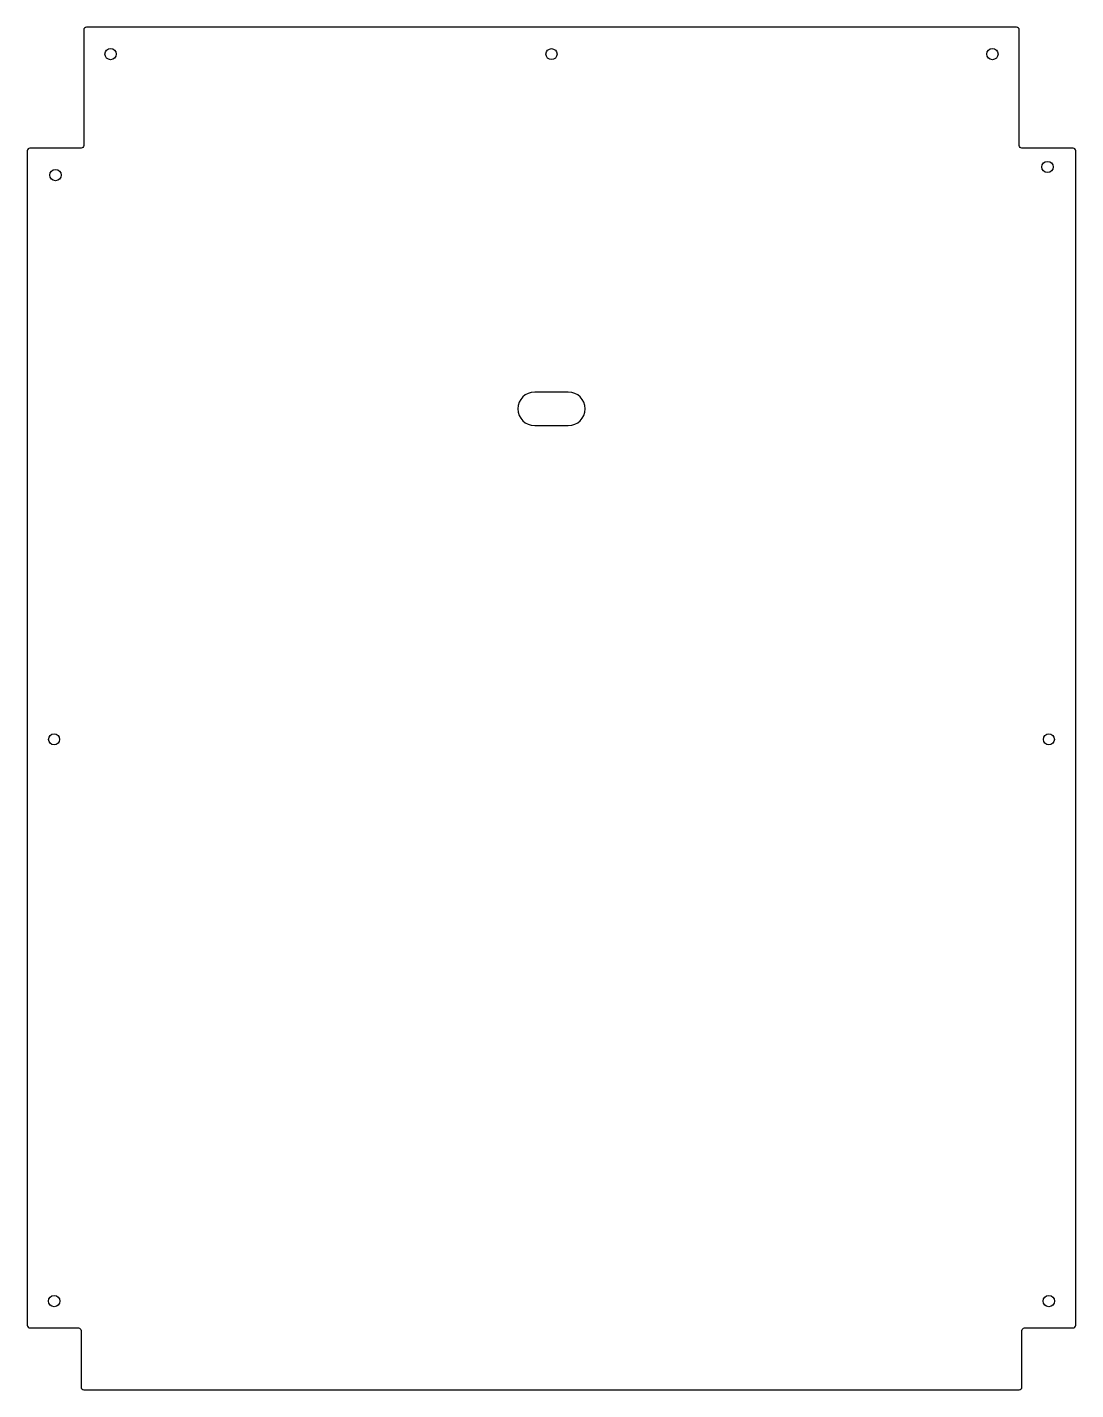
# Model space of a CAD drawing. Header units: millimetres. Extents: x -363 to 27, y 249 to 756.
import ezdxf

# ---------------------------------------------------------------- set-up
doc = ezdxf.new("R2010")
doc.units = ezdxf.units.MM
doc.layers.get('0').update_dxf_attribs({"linetype": 'CONTINUOUS'})

msp = doc.modelspace()

# ---------------------------------------------------------------- linework, layer by layer
for points in [[(25.72, 272.15, 0.414214), (26.72, 273.15), (26.72, 710.15, 0.414214), (25.72, 711.15), (6.72, 711.15, -0.414214), (5.72, 712.15), (5.72, 755.15, 0.414214), (4.72, 756.15), (-341.28, 756.15, 0.414214), (-342.28, 755.15), (-342.28, 712.15, -0.414214), (-343.28, 711.15), (-362.28, 711.15, 0.414214), (-363.28, 710.15), (-363.28, 273.15, 0.414214), (-362.28, 272.15), (-344.28, 272.15, -0.414214), (-343.28, 271.15), (-343.28, 250.15, 0.414214), (-342.28, 249.15), (5.72, 249.15, 0.414214), (6.72, 250.15), (6.72, 271.15, -0.414214), (7.72, 272.15)], [(-162.03, 607.9, 1), (-162.03, 620.4), (-174.53, 620.4, 1), (-174.53, 607.9)]]:
    msp.add_lwpolyline(points, format="xyb", close=True)
for centre, radius in [((-332.28, 746.15, 0), 2.1), ((-168.28, 746.15, 0), 2.05), ((-4.28, 746.15, 0), 2.1), ((16.22, 704.15, 0), 2.1), ((-352.78, 701.15, 0), 2.1), ((-353.28, 491.15, 0), 2.05), ((16.72, 491.15, 0), 2.05), ((-353.28, 282.15, 0), 2.1), ((16.72, 282.15, 0), 2.1)]:
    msp.add_circle(centre, radius)

doc.saveas('drawing.dxf')
